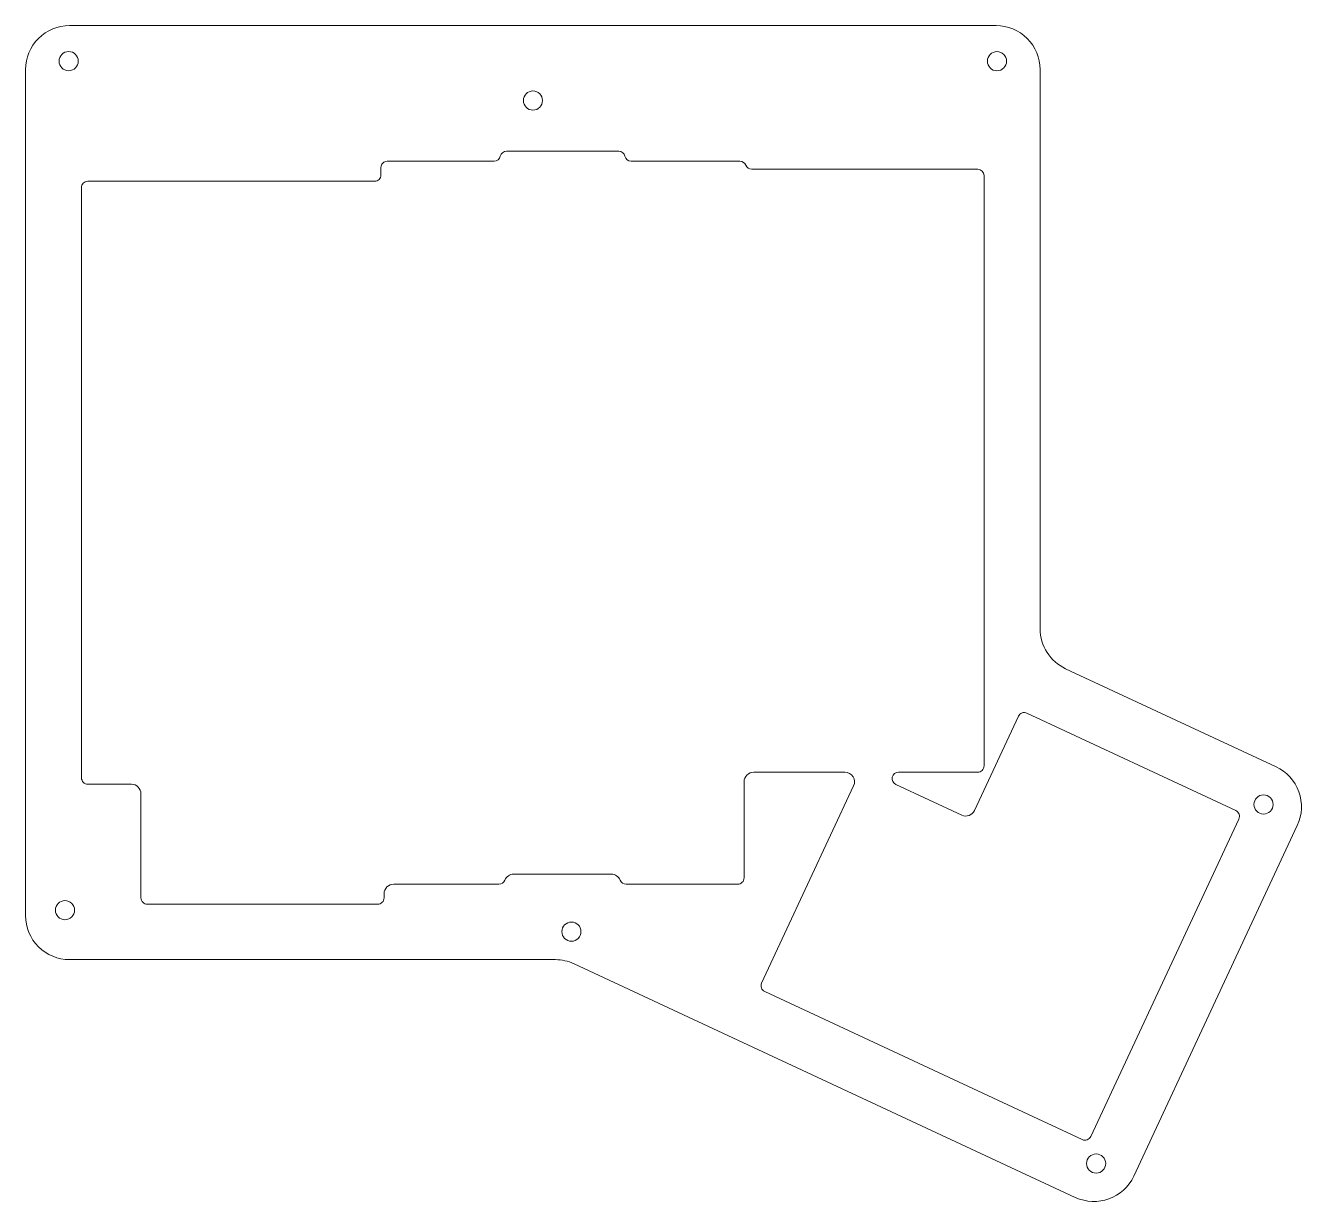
# Model space of a CAD drawing. Header units: millimetres. Extents: x 29 to 232, y 15 to 202.
import ezdxf

# ---------------------------------------------------------------- set-up
doc = ezdxf.new("R2010")
doc.units = ezdxf.units.MM
doc.header["$MEASUREMENT"] = 0
doc.layers.add('Orig switch cut', color=7, linetype='Continuous', lineweight=0, true_color=0xde3535)

msp = doc.modelspace()

# ---------------------------------------------------------------- linework, layer by layer
at = {"layer": 'Orig switch cut', "lineweight": 0}
for p, q in [((142.37, 180.65), (142.37, 180.65)), ((180.37, 179.38), (180.38, 179.38))]:
    msp.add_line(p, q, dxfattribs=at)
msp.add_lwpolyline([(194.33, 100.07, -0.291482), (190.28, 106.42), (190.28, 195.2, 0.414214), (183.28, 202.2), (179.75, 202.2), (143.84, 202.21), (73.96, 202.21), (38.26, 202.21), (36.2, 202.21, 0.414214), (29.2, 195.21), (29.2, 60.87, 0.414214), (36.2, 53.87), (113.33, 53.87, -0.109498), (116.29, 53.22), (195.86, 16.12, 0.414191), (205.16, 19.51), (231.12, 75.19, 0.414222), (227.74, 84.49)], format="xyb", close=True, dxfattribs=at)
at = {"layer": 'Orig switch cut'}
msp.add_lwpolyline([(180.37, 179.38), (145.4, 179.38), (144.49, 179.38, -0.308559), (143.56, 180.01, 0.308559), (142.62, 180.65), (141.92, 180.65), (125.34, 180.65, -0.354597), (124.36, 181.44, 0.354597), (123.39, 182.24), (122.36, 182.24), (105.56, 182.24, 0.354597), (104.58, 181.44, -0.354597), (103.61, 180.65), (99.61, 180.65), (86.62, 180.65, 0.414214), (85.62, 179.65), (85.62, 178.47, -0.414214), (84.62, 177.47), (66.2, 177.47), (46.02, 177.47), (39.07, 177.47, 0.414216), (38.07, 176.47), (38.07, 175.07), (38.09, 157.43), (38.09, 82.73, 0.414214), (39.09, 81.73), (46, 81.73, -0.414214), (47.52, 80.2), (47.52, 63.69, 0.414214), (48.54, 62.68), (85.12, 62.68, 0.414214), (86.13, 63.69), (86.13, 64.33, -0.414214), (87.66, 65.85), (104.35, 65.85, 0.305615), (105.29, 66.49, -0.305615), (106.71, 67.44), (122.2, 67.44, -0.305615), (123.61, 66.49, 0.305615), (124.55, 65.85), (142.27, 65.85, 0.414214), (143.28, 66.87), (143.28, 82.11, -0.414214), (144.81, 83.63), (159.29, 83.63, -0.548619), (160.67, 81.46), (146.07, 50.15, 0.414214), (146.56, 48.8), (196.97, 25.29, 0.414214), (198.32, 25.79), (221.83, 76.2, 0.414214), (221.34, 77.55), (188.19, 93.01, 0.414214), (186.84, 92.52), (179.86, 77.55, -0.414214), (177.84, 76.82), (167.38, 81.69, -0.802585), (167.81, 83.63), (180.37, 83.63, 0.414214), (181.38, 84.65), (181.38, 159.32), (181.38, 177.54), (181.38, 178.38, 0.414212), (180.38, 179.38)], format="xyb", dxfattribs=at)
at = {"layer": 'Orig switch cut', "lineweight": 0}
for centre in [(36.05, 196.55), (183.43, 196.54), (109.76, 190.29), (225.76, 78.51), (35.46, 61.73), (115.87, 58.32), (199.17, 21.49)]:
    msp.add_circle(centre, 1.52, dxfattribs=at)

doc.saveas('drawing.dxf')
